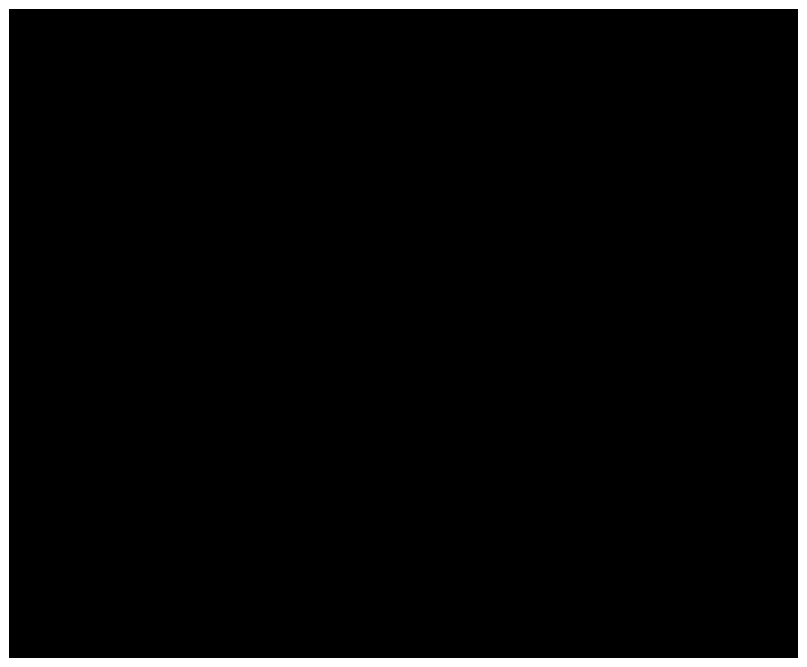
# Model space of a CAD drawing. Header units: inches. Extents: x 0.91 to 3.83, y 2.6 to 3.83.
# Drawn here: x 2.215699 to 2.216205, y 3.361444 to 3.361859 of the extents above; entities that cross this region are included whole.
import ezdxf

# ---------------------------------------------------------------- set-up
doc = ezdxf.new("R2010")
doc.units = ezdxf.units.IN
doc.header["$MEASUREMENT"] = 0
doc.layers.add('Top Layer', color=1, linetype='Continuous')

msp = doc.modelspace()

# ---------------------------------------------------------------- hatches: boundary and pattern name
at = {"layer": 'Top Layer'}
msp.add_hatch(color=1, dxfattribs=at).paths.add_polyline_path([(2.2298622, 3.3627789), (2.2285788, 3.362814), (2.2273305, 3.3629453), (2.2261174, 3.363173), (2.2249394, 3.3634968), (2.2237966, 3.3639169), (2.222689, 3.3644333), (2.2216165, 3.3650459), (2.2205791, 3.3657548), (2.2195769, 3.3665599), (2.2186098, 3.3674612), (2.2115388, 3.3603902), (2.2124401, 3.3594231), (2.2132452, 3.3584209), (2.2139541, 3.3573835), (2.2145667, 3.356311), (2.2150831, 3.3552034), (2.2155032, 3.3540606), (2.215827, 3.3528826), (2.2160547, 3.3516695), (2.216186, 3.3504212), (2.2162211, 3.3491378)])
msp.add_hatch(color=1, dxfattribs=at).paths.add_polyline_path([(2.2298622, 3.3627789), (2.2285788, 3.362814), (2.2273305, 3.3629453), (2.2261174, 3.363173), (2.2249394, 3.3634968), (2.2237966, 3.3639169), (2.222689, 3.3644333), (2.2216165, 3.3650459), (2.2205791, 3.3657548), (2.2195769, 3.3665599), (2.2186098, 3.3674612), (2.2115388, 3.3603902), (2.2124401, 3.3594231), (2.2132452, 3.3584209), (2.2139541, 3.3573835), (2.2145667, 3.356311), (2.2150831, 3.3552034), (2.2155032, 3.3540606), (2.215827, 3.3528826), (2.2160547, 3.3516695), (2.216186, 3.3504212), (2.2162211, 3.3491378)])
msp.add_hatch(color=1, dxfattribs=at).paths.add_polyline_path([(2.2298622, 3.3627789), (2.2285788, 3.362814), (2.2273305, 3.3629453), (2.2261174, 3.363173), (2.2249394, 3.3634968), (2.2237966, 3.3639169), (2.222689, 3.3644333), (2.2216165, 3.3650459), (2.2205791, 3.3657548), (2.2195769, 3.3665599), (2.2186098, 3.3674612), (2.2115388, 3.3603902), (2.2124401, 3.3594231), (2.2132452, 3.3584209), (2.2139541, 3.3573835), (2.2145667, 3.356311), (2.2150831, 3.3552034), (2.2155032, 3.3540606), (2.215827, 3.3528826), (2.2160547, 3.3516695), (2.216186, 3.3504212), (2.2162211, 3.3491378)])
msp.add_hatch(color=1, dxfattribs=at).paths.add_polyline_path([(2.2298622, 3.3627789), (2.2285788, 3.362814), (2.2273305, 3.3629453), (2.2261174, 3.363173), (2.2249394, 3.3634968), (2.2237966, 3.3639169), (2.222689, 3.3644333), (2.2216165, 3.3650459), (2.2205791, 3.3657548), (2.2195769, 3.3665599), (2.2186098, 3.3674612), (2.2115388, 3.3603902), (2.2124401, 3.3594231), (2.2132452, 3.3584209), (2.2139541, 3.3573835), (2.2145667, 3.356311), (2.2150831, 3.3552034), (2.2155032, 3.3540606), (2.215827, 3.3528826), (2.2160547, 3.3516695), (2.216186, 3.3504212), (2.2162211, 3.3491378)])
msp.add_hatch(color=1, dxfattribs=at).paths.add_polyline_path([(2.2298622, 3.3627789), (2.2285788, 3.362814), (2.2273305, 3.3629453), (2.2261174, 3.363173), (2.2249394, 3.3634968), (2.2237966, 3.3639169), (2.222689, 3.3644333), (2.2216165, 3.3650459), (2.2205791, 3.3657548), (2.2195769, 3.3665599), (2.2186098, 3.3674612), (2.2115388, 3.3603902), (2.2124401, 3.3594231), (2.2132452, 3.3584209), (2.2139541, 3.3573835), (2.2145667, 3.356311), (2.2150831, 3.3552034), (2.2155032, 3.3540606), (2.215827, 3.3528826), (2.2160547, 3.3516695), (2.216186, 3.3504212), (2.2162211, 3.3491378)])
msp.add_hatch(color=1, dxfattribs=at).paths.add_polyline_path([(2.2298622, 3.3627789), (2.2285788, 3.362814), (2.2273305, 3.3629453), (2.2261174, 3.363173), (2.2249394, 3.3634968), (2.2237966, 3.3639169), (2.222689, 3.3644333), (2.2216165, 3.3650459), (2.2205791, 3.3657548), (2.2195769, 3.3665599), (2.2186098, 3.3674612), (2.2115388, 3.3603902), (2.2124401, 3.3594231), (2.2132452, 3.3584209), (2.2139541, 3.3573835), (2.2145667, 3.356311), (2.2150831, 3.3552034), (2.2155032, 3.3540606), (2.215827, 3.3528826), (2.2160547, 3.3516695), (2.216186, 3.3504212), (2.2162211, 3.3491378)])

# ---------------------------------------------------------------- linework, layer by layer
msp.add_lwpolyline([(2.2024614, 3.3765386, 0.01, 0.01, 0), (2.2782084, 3.3007916, 0.01, 0.01, 0)], format="xyseb", dxfattribs=at)

doc.saveas('drawing.dxf')
